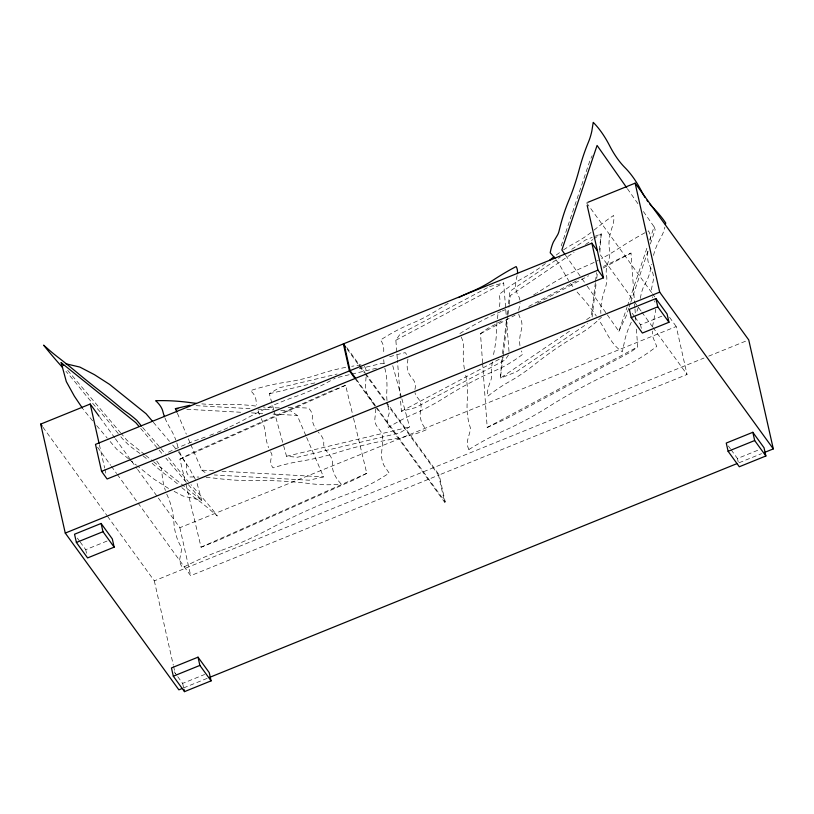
<?xml version="1.0" encoding="UTF-8"?>
<svg xmlns="http://www.w3.org/2000/svg" width="814" height="814" viewBox="0 0 814 814"><rect width="100%" height="100%" fill="white"/><g stroke="black" fill="none" stroke-linecap="round" stroke-linejoin="round"><path stroke-width="0.61" stroke-dasharray="4.07 3.05" d="M501.739 359.839L500.417 378.123L516.188 371.957L587.474 323.565M599.877 252.157L601.2 233.872L593.314 236.955M647.893 251.485L647.679 253.815A52.004 30.891 -45.4 0 0 648.29 262.413L652.726 272.741A31.074 18.457 -45.4 0 1 653.276 280.413L651.526 288.807A28.144 16.718 -45.4 0 0 651.404 292.47M652.533 326.567L655.616 310.806A35.175 20.889 -45.4 0 0 655.769 309.228M502.482 353.602L506.512 319.943M507.112 314.957L507.855 308.73M508.455 303.744L509.951 291.27L560.266 257.112M507.905 315.588L500.417 378.123L571.459 329.904M508.058 314.336L509.106 305.576M509.259 304.324L510.307 295.574L574.033 252.309M595.36 282.651L591.31 316.422L585.042 320.685M595.502 281.4L596.55 272.649M599.246 250.132L601.2 233.872L593.884 238.828M592.114 316.982L596.143 283.323M596.743 278.337L597.486 272.11M640.303 298.433L641.178 294.037A25.326 11.182 -84 0 1 643.782 286.304L647.334 279.528A27.961 12.352 -84 0 0 650.213 270.981L651.495 264.296M366.076 377.055L365.374 386.162A52.004 34.046 -32.3 0 0 367.307 394.23L374.002 403.968A31.074 20.34 -32.3 0 1 374.969 406.186M561.192 245.909L590.028 160.277L592.195 155.708M607.346 314.855L618.894 331.329L626.994 307.295M627.401 306.095L647.629 246.011M649.653 240.008L654.1 226.791L643.274 211.345M628.744 308.18L625.946 316.504L618.894 331.329M629.151 306.99L630.351 303.418M630.748 302.238L647.975 251.088M650.376 243.956L655.178 229.68L654.1 226.791M631.277 322.283L628.937 327.411A56.268 24.847 -84 0 0 625.06 338.929L622.323 351.821L618.192 348.646A120.452 53.195 -84 0 1 607.051 333.852A378.642 167.206 -84 0 0 598.575 319.464M397.313 358.954L395.858 340.262L400.02 334.188L488.431 287.159M508.506 354.955L505.046 360.012L415.516 407.641L401.394 411.284L397.415 360.195M482.58 362.861L480.494 333.699L487.474 328.561L501.984 320.797M636.416 329.151L637.688 346.896L630.708 352.035L505.738 418.976L487.199 427.503L482.671 364.123M571.804 249.288L585.429 240.038L592.185 237.393M585.531 244.505L592.836 239.54M273.708 409.686L269.322 393.742L279.243 387.8L337.128 374.033M401.851 398.789L409.615 426.984L399.694 432.926L297.476 457.254L286.538 456.278L283.16 444.017M645.014 232.723L642.521 234.086A325.508 193.345 -45.4 0 0 616.544 249.745A147.7 87.729 -45.4 0 1 601.627 258.557M528.764 306.451L578.978 279.548M603.52 266.402L630.982 253.093L634.513 302.523M480.494 333.699L515.048 315.191M537.342 303.246L588.624 275.783M603.113 268.02L630.982 253.093M487.199 427.503L637.688 346.896M395.858 340.262L503.673 282.926L506.389 317.806M401.394 411.284L503.642 356.888M353.551 418.304L366.778 473.331L355.423 479.212L217.806 540.567L201.068 547.212L179.904 459.167L191.27 453.296L328.887 391.941L345.614 385.287L353.256 417.083M648.005 231.145L648.504 230.881L649.765 233.608A26.964 16.015 -45.4 0 1 650.244 240.252M179.904 459.167L345.614 385.287M201.068 547.212L366.778 473.331M80.138 541.951L85.735 549.684L107.692 540.781M634.93 317.073L640.537 324.796L662.484 315.903M158.374 498.066L179.863 527.706L676.231 326.516L687.047 374.491L439.163 474.959L386.558 402.391M107.529 516.31L154.314 580.85L704.008 358.038M708.719 356.135L746.387 340.863M138.075 503.113L190.669 575.681L438.553 475.213L444.637 502.207L445.248 501.963L439.163 474.959M177.747 676.638L182.651 683.394L204.599 674.491M731.145 449.827L737.453 458.516L759.401 449.613M183.577 687.922L207.122 678.377M739.163 462.728L761.528 453.663M489.55 286.569L503.673 282.926M359.3 368.752L381.461 363.482L386.324 363.909M269.322 393.742L314.865 382.906M338.248 377.34L350.559 374.409M351.79 374.114L377.635 367.969M286.538 456.278L409.615 426.984M306.634 437.444L323.524 476.892L309.137 480.219L214.326 474.959M196.113 405.657L251.74 408.75M258.058 409.096L273.229 409.941M280.82 410.368L290.934 410.928L297.202 415.405L306.135 436.284M186.823 409.269L241.382 412.301M251.526 412.871L262.942 413.502M273.097 414.061L297.202 415.405M190.812 444.607L201.74 470.126L214.418 470.828M222.029 471.255L323.524 476.892M174.104 491.361L183.058 496.021L201.73 500.427L196.561 481.471M168.508 488.451L153.297 478.693L137.515 466.005M201.74 470.126L206.207 473.321M139.957 453.479L133.649 448.911A24.267 2.249 42.9 0 1 128.347 444.658L122.67 438.939A292.959 27.127 42.9 0 1 120.859 436.762M144.75 454.629L127.065 440.415L121.367 433.699M145.726 455.423L152.605 460.948M153.592 461.731L201.73 500.427L165.934 458.19M128.632 458.872L116.799 449.359L107.936 438.899M129.619 459.666L136.528 465.211M181.868 487.667L183.17 488.766A31.654 2.93 42.9 0 0 190.079 494.312L199.735 501.383A56.268 5.21 42.9 0 1 207.957 507.997L217.318 515.984L214.57 512.25A120.452 11.152 42.9 0 0 202.513 497.832A378.642 35.063 42.9 0 1 191.005 484.666M152.126 463.349L159.636 469.831A27.961 2.584 42.9 0 0 165.741 474.735L170.462 478.154A25.326 2.34 42.9 0 1 175.987 482.6L179.182 485.337M156.746 461.1L159.87 465.232A38.787 25.387 -32.3 0 1 161.966 472.751A140.262 91.819 -32.3 0 0 165.384 490.466M153.347 422.293L169.454 441.3M172.68 445.105L177.513 450.803M140.71 428.439L162.678 454.354M67.674 370.35L120.553 432.743M92.633 420.848L83.211 409.32M96.652 425.6L107.133 437.952M586.589 202.828L651.78 292.786M652.523 293.803L654.751 296.866M669.566 317.318L676.231 326.516M600.366 254.894L633.699 300.895M634.442 301.913L641.117 311.111M641.849 312.138L652.228 326.445M652.97 327.472L687.047 374.491M632.132 313.217L634.238 316.107M728.347 445.96L730.453 448.86M346.754 347.466L365.079 372.751M365.822 373.768L385.826 401.373M347.09 349.023L358.994 365.435M359.737 366.463L364.194 372.619M364.937 373.646L385.755 402.37M386.497 403.398L438.553 475.213M356.349 379.304L445.248 501.963M354.996 378.53L444.637 502.207M99.847 417.317L114.662 437.759M115.405 438.787L130.962 460.246M131.705 461.273L136.894 468.426M137.627 469.444L157.631 497.049M97.568 447.232L110.663 465.293M111.396 466.32L116.585 473.473M117.328 474.491L137.332 502.096M42.928 427.177L106.787 515.282M77.34 538.095L79.436 540.984M174.247 671.804L177.045 675.671M627.391 188.695L638.227 204.131M565.476 255.138L581.359 277.788M582.081 278.826L586.416 285.002M587.138 286.029L606.623 313.828M178.317 451.76L188.522 466.9L195.411 479.395M364.428 366.331L364.977 367.226A26.964 17.654 -32.3 0 1 366.32 371.245M461.192 337.016L462.667 340.384A38.787 23.036 -45.4 0 1 463.492 348.392A140.262 83.313 -45.4 0 0 464.448 369.23M468.895 449.542L467.979 447.313A28.999 17.226 -45.4 0 1 467.47 440.679L470.075 431.206A11.752 6.98 -45.4 0 0 470.105 426.933A120.126 71.347 -45.4 0 1 467.246 401.18A159.829 94.933 -45.4 0 0 465.252 373.066M652.38 296.744L652.818 297.69M177.401 413.278L186.335 434.157M188.329 438.807L190.313 443.447M654.537 300.885L654.995 302.126M392.745 365.679L401.516 397.558M274.043 410.907L282.824 442.796M737.453 458.516L738.247 462.047M640.537 324.796L641.33 328.337M179.863 527.706L190.669 575.681M182.651 683.394L183.71 688.105M154.314 580.85L173.29 665.069M173.575 666.3L175.244 673.738M99.369 444.627L104.619 467.958M104.904 469.19L106.278 475.325M85.735 549.684L86.528 553.215M506.481 319.057L509.198 353.937M634.605 303.795L634.879 307.6M634.971 308.862L635.51 316.473M635.602 317.735L635.785 320.278M448.168 303.347A109.015 54.273 -37 0 0 440.405 308.17A100.763 50.163 -37 0 1 411.385 323.596A107.631 53.582 -37 0 0 380.403 340.079A49.959 24.868 -37 0 1 383.72 350.966A180.871 90.049 -37 0 0 383.598 354.263M384.849 368.193A180.871 90.049 -37 0 0 385.175 369.637A206.115 102.615 -37 0 1 386.833 390.923A154.528 76.933 -37 0 0 387.077 401.16M384.106 363.726A180.871 90.049 -37 0 1 383.689 359.086M387.861 405.932A154.528 76.933 -37 0 0 389.061 410.439A14.978 7.458 -37 0 1 388.695 414.916A37.363 18.6 -37 0 0 388.37 427.492A105.281 52.411 -37 0 1 413.756 413.99A128.52 63.98 -37 0 0 444.739 397.507A211.915 105.505 -37 0 1 495.848 370.329A67.623 33.659 -37 0 0 522.944 354.08A80.718 40.181 -37 0 1 521.367 350.936M519.953 345.614A80.718 40.181 -37 0 1 521.133 330.85A45.258 22.538 -37 0 0 520.115 317.816A36.213 18.03 -37 0 1 518.772 314.021M518.732 310.388A36.213 18.03 -37 0 1 519.301 307.397A39.978 19.902 -37 0 0 520.024 303.032M519.892 300.081A39.978 19.902 -37 0 0 518.406 295.879A67.135 33.425 -37 0 1 516.9 276.557A34.697 17.277 -37 0 0 517.144 275.58M389.703 356.725A164.662 84.33 -12.7 0 1 400.305 353.805L405.199 352.635A34.697 17.776 -12.7 0 1 407 355.321M360.978 364.774A74.532 38.166 -12.7 0 1 354.772 365.832A109.015 55.83 -12.7 0 0 351.74 366.3M345.685 367.368A109.015 55.83 -12.7 0 0 318.935 374.359A100.763 51.608 -12.7 0 1 285.806 382.244A107.631 55.118 -12.7 0 0 250.427 390.659A49.959 25.59 -12.7 0 1 256.084 400.712A180.871 92.633 -12.7 0 0 256.654 404.955M259.442 414.519A180.871 92.633 -12.7 0 1 257.997 410.48M261.294 418.661A206.115 105.555 -12.7 0 1 265.761 435.897A154.528 79.141 -12.7 0 0 268.63 447.68M270.604 451.862A154.528 79.141 -12.7 0 0 271.367 453.225A14.978 7.672 -12.7 0 1 271.581 457.03A37.363 19.129 -12.7 0 0 273.036 467.857A105.281 53.917 -12.7 0 1 302.014 460.968A128.52 65.822 -12.7 0 0 337.393 452.543A211.915 108.527 -12.7 0 1 395.736 438.654A67.623 34.626 -12.7 0 0 426.404 429.711A80.718 41.341 -12.7 0 1 420.777 409.249A45.258 23.179 -12.7 0 0 417.613 397.771A36.213 18.549 -12.7 0 1 414.998 392.684M414.937 389.428A36.213 18.549 -12.7 0 1 415.089 388.593A39.978 20.472 -12.7 0 0 412.301 378.459A67.135 34.381 -12.7 0 1 407.621 361.436A34.697 17.776 -12.7 0 0 407.865 359.055M330.484 380.718A325.508 213.095 -32.3 0 0 328.154 381.99A147.7 96.693 -32.3 0 1 295.177 396.693A216.056 141.443 -32.3 0 0 246.927 418.213A199.705 130.739 -32.3 0 1 228.602 427.462M333.598 379.049A325.508 213.095 -32.3 0 1 335.154 378.215M227.666 427.889A199.705 130.739 -32.3 0 1 222.069 430.382M221.133 430.789A199.705 130.739 -32.3 0 1 214.56 433.516M213.624 433.893A199.705 130.739 -32.3 0 1 207.031 436.406M205.159 437.087A199.705 130.739 -32.3 0 1 202.33 438.085A213.319 139.652 -32.3 0 0 167.348 452.747M166.758 494.129A140.262 91.819 -32.3 0 0 167.531 495.909A159.829 104.63 -32.3 0 1 173.87 522.293A120.126 78.643 -32.3 0 0 180.861 546.479A11.752 7.692 -32.3 0 1 181.43 550.488L179.711 559.34A28.999 18.987 -32.3 0 0 181.247 565.567L182.641 567.673A209.005 136.823 -32.3 0 1 221.662 550.274M221.662 550.274A255.148 167.033 -32.3 0 0 269.292 529.039A420.716 275.417 -32.3 0 1 347.843 494.027A133.832 87.617 -32.3 0 0 379.344 479.273L389.184 473.178L383.74 465.018A62.525 40.934 -32.3 0 1 381.41 455.321L382.773 439.702A35.175 23.026 -32.3 0 0 380.82 431.552L376.414 425.539A28.144 18.417 -32.3 0 1 374.847 419.017L375.732 411.162A31.074 20.34 -32.3 0 0 375.539 408.597M118.244 433.577A292.959 27.127 42.9 0 1 112.576 426.526A132.936 12.312 42.9 0 0 99.461 411.05A194.454 18 42.9 0 1 80.281 388.42A179.731 16.646 42.9 0 0 65.954 371.347M142.674 427.462A188.105 17.42 42.9 0 0 152.34 438.634A229.629 21.266 42.9 0 1 159.32 446.611M160.969 448.534A229.629 21.266 42.9 0 1 165.649 454.09M168.559 457.61A229.629 21.266 42.9 0 1 171.276 460.978A378.642 35.063 42.9 0 0 188.288 481.501M143.111 455.921A46.958 4.345 42.9 0 1 148.341 460.154M598.28 260.317A147.7 87.729 -45.4 0 1 596.611 261.162M594.098 262.383A147.7 87.729 -45.4 0 1 586.599 265.791A216.056 128.337 -45.4 0 0 542.785 289.265A199.705 118.62 -45.4 0 1 536.945 292.938M536.111 293.447A199.705 118.62 -45.4 0 1 533.587 294.963M505.657 309.483A199.705 118.62 -45.4 0 1 502.289 310.948M459.91 333.557A213.319 126.709 -45.4 0 1 501.383 311.345M468.895 449.542A209.005 124.145 -45.4 0 1 504.334 430.565A255.148 151.546 -45.4 0 0 547.588 407.387A420.716 249.898 -45.4 0 1 618.915 369.18A133.832 79.497 -45.4 0 0 647.618 353.103L656.766 346.489L653.184 337.841A62.525 37.139 -45.4 0 1 652.37 331.115M594.067 230.087A164.662 70.879 -50 0 1 610.001 217.908L613.614 215.456A34.697 14.937 -50 0 1 612.22 227.075A67.135 28.897 -50 0 0 609.533 249.542A39.978 17.216 -50 0 1 607.926 262.922A36.213 15.588 -50 0 0 606.481 275.04A45.258 19.485 -50 0 1 604.66 290.191A80.718 34.748 -50 0 0 600.885 313.482M591.015 232.509A74.532 32.082 -50 0 1 575.976 242.369A109.015 46.927 -50 0 0 563.603 249.827M545.39 263.604A100.763 43.376 -50 0 1 525.05 276.933A107.631 46.337 -50 0 0 498.921 294.668A49.959 21.51 -50 0 1 499.226 307.427M556.196 255.087A109.015 46.927 -50 0 1 560.643 251.862M497.008 322.242A180.871 77.859 -50 0 0 496.632 329.141A206.115 88.726 -50 0 1 493.671 353.887A154.528 66.524 -50 0 0 493.264 355.932M497.374 318.661A180.871 77.859 -50 0 1 498.168 313.136M492.287 361.915A154.528 66.524 -50 0 0 491.473 376.617A14.978 6.451 -50 0 1 490.323 381.776A37.363 16.077 -50 0 0 487.606 396.347A105.281 45.319 -50 0 1 509.015 381.817A128.52 55.321 -50 0 0 535.134 364.082A211.915 91.229 -50 0 1 578.225 334.839A67.623 29.111 -50 0 0 601.424 317.206M288.217 407.682A164.662 75.163 11.3 0 1 303.785 407.865L308.628 408.14A34.697 15.842 11.3 0 1 312.332 416.788A67.135 30.647 11.3 0 0 316.097 429.283M279.243 407.865A74.532 34.025 11.3 0 1 263.044 406.959M201.831 403.886A100.763 46.001 11.3 0 0 223.443 404.477A109.015 49.766 11.3 0 1 255.871 406.054M165.008 418.081A180.871 82.57 11.3 0 0 169.76 427.554A206.115 94.088 11.3 0 1 175.773 439.886M176.811 442.938A206.115 94.088 11.3 0 1 177.656 445.98A154.528 70.543 11.3 0 0 178.032 447.395M179.497 451.689A154.528 70.543 11.3 0 0 185.806 463.237A14.978 6.838 11.3 0 1 186.548 466.748A37.363 17.053 11.3 0 0 189.54 476.984A105.281 48.057 11.3 0 1 198.891 477.065M206.064 477.421A105.281 48.057 11.3 0 1 218.223 478.581A128.52 58.669 11.3 0 0 253.225 480.525A211.915 96.734 11.3 0 1 310.958 483.73A67.623 30.871 11.3 0 0 341.066 483.923A80.718 36.844 11.3 0 1 332.458 463.797A45.258 20.665 11.3 0 0 327.625 452.513A36.213 16.524 11.3 0 1 323.758 443.488A39.978 18.254 11.3 0 0 319.495 433.526A67.135 30.647 11.3 0 1 318.254 432.112M556.064 259.9A188.105 83.069 -84 0 1 563.614 271.927A229.629 101.404 -84 0 0 568.752 280.657M577.095 292.012A229.629 101.404 -84 0 0 580.016 295.309A378.642 167.206 -84 0 1 596.367 316.097M572.832 286.609A229.629 101.404 -84 0 1 570.095 282.702M638.278 307.346A31.654 13.98 -84 0 1 635.958 313.583M653.459 255.413A46.958 20.737 -84 0 1 657.631 243.651L662.382 234.595A24.267 10.714 -84 0 0 664.875 227.177"/><path stroke-width="1.22" d="M665.465 224.41L665.71 222.975L663.451 219.739A292.959 129.365 -84 0 0 652.93 207.509M182.407 688.4L178.877 689.834L65.262 533.078L40.7 424.104L90.212 404.029L99.105 416.3M587.749 202.36L635.124 183.16L748.738 339.916L773.3 448.89L765.058 452.228M345.604 346.968L343.376 343.895L95.492 444.373L101.577 471.367L107.112 478.998L603.489 277.808L587.148 205.291M597.405 250.814L591.87 243.172L343.986 343.65L350.071 370.645L355.606 378.276M101.577 471.367L349.46 370.889L354.996 378.53M350.071 370.645L597.954 270.167L603.489 277.808M65.262 533.078L659.686 292.134L773.3 448.89M101.109 523.453L74.532 534.228L76.394 542.47L87.597 557.926L114.164 547.15L112.312 538.909L101.109 523.453L102.971 531.705L114.164 547.15M655.911 298.575L629.334 309.351L631.196 317.592L642.388 333.048L668.966 322.273L667.114 314.031L655.911 298.575L657.773 306.827L668.966 322.273M76.394 542.47L102.971 531.705M631.196 317.592L657.773 306.827M198.026 657.173L171.449 667.938L173.311 676.19L184.503 691.635L211.08 680.86L209.229 672.618L198.026 657.173L199.878 665.414L211.08 680.86M752.828 432.295L726.251 443.06L728.113 451.302L739.305 466.758L765.882 455.982L764.02 447.741L752.828 432.295L754.68 440.537L765.882 455.982M173.311 676.19L199.878 665.414M728.113 451.302L754.68 440.537M209.473 677.431L736.812 463.685M176.903 412.118L175.407 408.638L189.794 405.311M175.407 408.638L177.951 408.781M65.832 363.766L79.833 367.073L94.383 374.644L109.585 384.401L146.093 413.746L152.544 421.347M82.529 408.313L74.369 396.194L66.321 381.624L61.162 362.668L135.826 422.68L139.082 426.516M61.162 362.668L63.604 365.547M40.7 424.104L42.186 426.149M626.668 187.658L597.079 145.441L561.864 249.99L564.753 254.11M635.124 183.16L659.686 292.134M591.87 243.172L597.954 270.167M343.376 343.895L349.46 370.889M183.974 689.285L184.503 691.635M90.212 404.029L99.084 443.396M458.658 297.568A109.015 54.273 -37 0 1 471.784 291.473A74.532 37.098 -37 0 0 493.243 280.057A164.662 81.98 -37 0 1 511.843 268.844L516.127 266.565A34.697 17.277 -37 0 1 517.45 273.687M62.546 367.501A191.992 17.776 42.9 0 1 43.61 345.146L50.03 350.773A35.012 3.246 42.9 0 0 57.825 357.122A126.231 11.691 42.9 0 1 77.462 372.904A143.844 13.319 42.9 0 0 99.837 390.893A108.109 10.012 42.9 0 1 121.174 408.19A10.582 0.977 42.9 0 0 124.298 410.653L129.1 414A26.099 2.422 42.9 0 1 134.412 418.264L136.823 420.319A188.105 17.42 42.9 0 0 141.433 425.966M549.511 260.327A109.015 46.927 -50 0 1 553.968 256.786M196.266 403.347A100.763 46.001 11.3 0 1 190.669 402.655A107.631 49.135 11.3 0 0 155.657 400.712A49.959 22.802 11.3 0 1 162.841 411.375A180.871 82.57 11.3 0 0 164.489 416.727M652.93 207.509A132.936 58.7 -84 0 1 649.877 204.141M647.913 201.628A132.936 58.7 -84 0 1 646.957 200.295M645.085 197.487A132.936 58.7 -84 0 1 641.574 191.31A194.454 85.867 -84 0 0 624.969 167.643A179.731 79.365 -84 0 1 609.625 145.737A191.992 84.778 -84 0 0 593.233 122.365L591.819 131.166A35.012 15.456 -84 0 1 588.471 142.033A126.231 55.739 -84 0 0 579.202 169.526A143.844 63.523 -84 0 1 568.65 200.865A108.109 47.741 -84 0 0 559.157 230.657A10.582 4.67 -84 0 1 557.498 235.053L553.388 242.023A26.099 11.528 -84 0 0 550.895 249.45L550.193 252.767A188.105 83.069 -84 0 1 554.924 258.374"/></g></svg>
